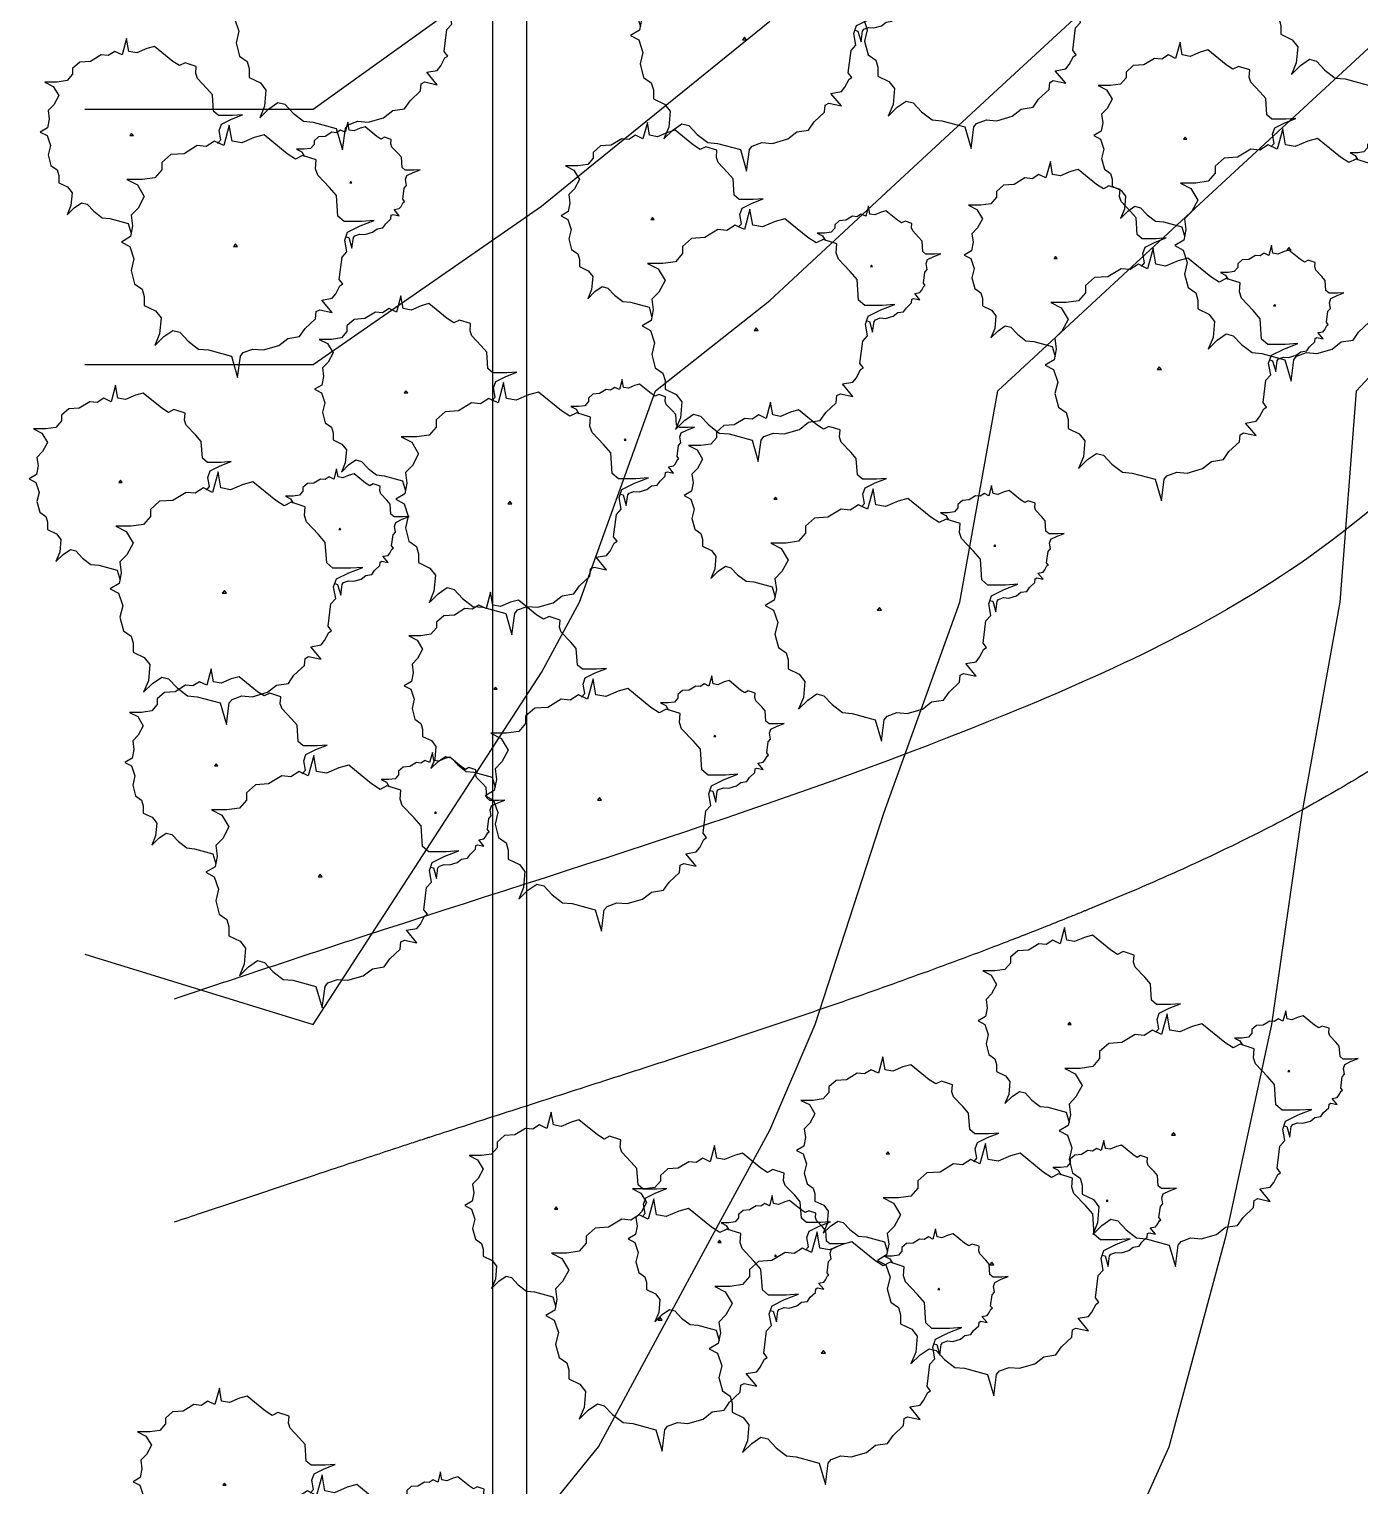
# Model space of a CAD drawing. Header units: millimetres. Extents: x -11 to 176912, y -4191 to 145688.
# Drawn here: x 1896 to 33333, y 49785 to 84209 of the extents above; entities that cross this region are included whole.
import ezdxf

# ---------------------------------------------------------------- set-up
doc = ezdxf.new("R2010")
doc.units = ezdxf.units.MM
doc.header["$MEASUREMENT"] = 0
doc.layers.add('contour', color=254, linetype='Continuous')
doc.layers.add('zelen', color=69, linetype='Continuous')

# ---------------------------------------------------------------- blocks, each defined once
blk = doc.blocks.new('Clump of Trees or Bushes - plan')
for points in [[(-10.993, 56.487), (-9.228, 58.426), (-10.144, 63.512), (-8.923, 67.033), (-3.43, 69.772), (2.673, 72.119), (-2.82, 71.728), (-10.449, 71.728), (-13.195, 74.075), (-13.806, 83.073), (-16.857, 86.594), (-22.045, 92.071), (-22.961, 94.81), (-22.656, 98.722), (-28.759, 100.678), (-31.811, 99.113), (-35.472, 101.461), (-45.543, 109.676), (-49.815, 108.503), (-55.308, 106.155), (-59.58, 106.938), (-60.801, 113.98), (-63.242, 104.982), (-67.209, 106.938), (-70.872, 104.59), (-74.839, 104.982), (-80.637, 101.461), (-86.435, 101.069), (-90.402, 97.548), (-90.402, 94.419), (-93.454, 90.898), (-98.947, 90.115), (-105.66, 90.115), (-101.083, 87.768), (-98.031, 82.682), (-100.778, 77.596), (-103.829, 74.466), (-103.219, 69.772), (-104.134, 65.077), (-108.102, 62.73), (-104.439, 60.774), (-102.609, 55.297), (-103.829, 50.211), (-102.303, 44.342), (-98.947, 41.995), (-98.031, 38.865), (-98.031, 34.953), (-93.148, 32.606), (-90.707, 29.476), (-91.317, 22.434), (-93.454, 17.348), (-89.487, 21.26), (-85.519, 23.999), (-82.468, 23.216), (-78.806, 19.304), (-74.228, 15.783), (-69.956, 15.392), (-59.886, 12.653), (-58.254, 7.074)], [(59.448, 5.262), (60.936, 4.858), (62.652, -1.011), (63.415, 4.858), (64.178, 5.836), (66.848, 6.814), (69.709, 6.569), (73.905, 7.792), (76.385, 9.748), (79.627, 10.237), (81.153, 12.438), (84.014, 15.127), (84.205, 17.084), (85.158, 17.573), (88.591, 16.839), (85.73, 20.262), (88.591, 20.751), (89.545, 21.974), (90.689, 24.174), (91.452, 24.663), (90.499, 25.886), (91.261, 31.999), (92.596, 33.466), (92.024, 36.645), (92.787, 38.845), (96.22, 40.557), (100.035, 42.024), (96.602, 41.779), (91.834, 41.779), (90.117, 43.246), (89.736, 48.871), (87.828, 51.071), (84.586, 54.494), (84.014, 56.206), (84.205, 58.651), (80.39, 59.873), (78.483, 58.895), (76.194, 60.362), (69.9, 65.497), (67.23, 64.764), (63.797, 63.297), (61.126, 63.786), (60.364, 68.187), (58.838, 62.563), (56.358, 63.786), (54.07, 62.319), (51.59, 62.563), (47.966, 60.362), (44.343, 60.118), (41.863, 57.917), (41.863, 55.961), (39.956, 53.761), (36.523, 53.272), (32.327, 53.272), (35.187, 51.805), (36.641, 49.381)]]:
    blk.add_lwpolyline(points)
for points in [[(-4.577, 66.508), (-7.629, 55.261), (-12.588, 57.706), (-17.166, 54.772), (-22.125, 55.261), (-29.372, 50.86), (-36.62, 50.371), (-41.579, 45.969), (-41.579, 42.057), (-45.393, 37.656), (-52.259, 36.678), (-60.651, 36.678), (-54.93, 33.743), (-51.115, 27.386), (-54.548, 21.029), (-58.363, 17.116), (-57.6, 11.248), (-58.744, 5.38), (-63.703, 2.446), (-59.126, 0), (-56.837, -6.846), (-58.363, -13.203), (-56.455, -20.539), (-52.259, -23.473), (-51.115, -27.385), (-51.115, -32.275), (-45.012, -35.21), (-41.96, -39.122), (-42.723, -47.924), (-45.393, -54.282), (-40.434, -49.391), (-35.475, -45.968), (-31.661, -46.946), (-27.083, -51.837), (-21.362, -56.238), (-16.021, -56.727), (-3.433, -60.15), (0, -71.887), (1.526, -60.15), (3.052, -58.194), (8.392, -56.238), (14.114, -56.727), (22.506, -54.282), (27.465, -50.369), (33.949, -49.391), (37.001, -44.99), (42.723, -39.611), (43.104, -35.699), (45.012, -34.721), (51.878, -36.188), (46.156, -29.341), (51.878, -28.363), (53.785, -25.918), (56.074, -21.517), (57.6, -20.539), (55.692, -18.094), (57.218, -5.868), (59.888, -2.934), (58.744, 3.424), (60.27, 7.825), (67.136, 11.248), (74.765, 14.182), (67.899, 13.693), (58.363, 13.693), (54.93, 16.627), (54.167, 27.875), (50.352, 32.276), (43.867, 39.123), (42.723, 42.546), (43.104, 47.436), (35.475, 49.882), (31.661, 47.925), (27.083, 50.86), (14.495, 61.129), (9.155, 59.662), (2.289, 56.728), (-3.052, 57.706)], [(-58.055, 61.947), (-58.97, 60.774), (-57.139, 60.774)], [(62.08, 35.667), (61.508, 34.933), (62.652, 34.933)], [(-1.144, 1.468), (-2.289, 0), (0, 0)]]:
    blk.add_lwpolyline(points, close=True)
blk = doc.blocks.new('contour')
at = {"color": 9, "true_color": 0xc7c8ca}
for points in [[(296848, 110397), (302240, 110397), (306862, 113725), (307632, 114348), (313025, 118715), (317818, 123706), (318417, 124330), (322611, 128697), (323809, 130123), (326805, 133688), (329201, 136540), (330819, 138678), (334594, 141590), (339986, 143669), (345378, 144620), (350770, 145205), (356163, 145665), (361555, 145951), (366947, 146165), (372339, 146165), (377732, 146046), (383124, 145860), (388516, 145739)], [(296848, 104367), (302240, 104367), (307632, 108110), (308403, 108734), (313025, 112477)], [(296848, 90434), (302240, 88771), (305475, 93762), (307632, 97089), (308531, 98752), (310329, 103743), (313025, 105882), (316106, 108734), (318417, 110873), (321498, 113725)], [(307632, 77126), (308980, 78789), (311677, 83780), (313025, 86275), (314103, 88771), (315721, 93762), (317518, 98752), (318417, 103743), (323809, 108734), (329201, 113725)], [(320214, 73798), (322461, 78789), (323809, 83780), (324888, 88771), (325607, 93762), (326505, 98752), (326890, 103743), (329201, 106238), (331512, 108734), (334594, 112061), (336134, 113725)]]:
    blk.add_lwpolyline(points, dxfattribs=at)

msp = doc.modelspace()

# ---------------------------------------------------------------- linework, layer by layer
for p, q in [((12841, 125888), (12841, 537)), ((13648, 125867), (13641, 1537))]:
    msp.add_line(p, q)
for points, knots in [([(53898, 85362), (52124, 85509), (49124, 85758), (45007, 82078), (39003, 78344), (33164, 71676), (22542, 66746), (13380, 63978), (6806, 61785), (5320, 61288)], [0, 0, 0, 0, 5058.501791, 8557.369829, 15881.718845, 26503.86908, 34486.732742, 50579.814726, 55280.085156, 55280.085156, 55280.085156, 55280.085156]), ([(50792, 80416), (50790, 80415), (50784, 80412), (50770, 80405), (50761, 80400), (50737, 80387), (50724, 80379), (50693, 80360), (50675, 80349), (50636, 80325), (50614, 80311), (50567, 80280), (50542, 80263), (50488, 80225), (50459, 80205), (50398, 80161), (50366, 80137), (50299, 80087), (50264, 80060), (50190, 80004), (50152, 79974), (50072, 79912), (50031, 79879), (49945, 79811), (49901, 79775), (49810, 79702), (49762, 79663), (49665, 79584), (49615, 79544), (49512, 79460), (49459, 79416), (49350, 79328), (49294, 79282), (49223, 79225), (49210, 79215), (49172, 79183), (49145, 79162), (49114, 79137), (49110, 79134), (49101, 79127), (49096, 79123), (49088, 79116), (49084, 79113), (49071, 79103), (49062, 79096), (49037, 79075), (49019, 79062), (48968, 79021), (48934, 78994), (48832, 78913), (48764, 78860), (48561, 78701), (48426, 78597), (48101, 78350), (47912, 78208), (47537, 77931), (47352, 77796), (46986, 77530), (46805, 77400), (46448, 77145), (46272, 77020), (45925, 76773), (45754, 76652), (45418, 76413), (45253, 76295), (44929, 76062), (44769, 75947), (44457, 75719), (44304, 75606), (44004, 75382), (43857, 75271), (43570, 75050), (43430, 74939), (43283, 74821), (43272, 74813), (43253, 74797), (43245, 74791), (43232, 74780), (43226, 74776), (43216, 74767), (43211, 74763), (43195, 74750), (43185, 74742), (43153, 74716), (43132, 74699), (43070, 74648), (43027, 74613), (42901, 74509), (42817, 74438), (42584, 74241), (42435, 74113), (42135, 73849), (41983, 73715), (41677, 73439), (41523, 73299), (41211, 73012), (41053, 72866), (40734, 72569), (40573, 72418), (40247, 72113), (40082, 71958), (39747, 71645), (39578, 71486), (39234, 71166), (39060, 71005), (38706, 70680), (38527, 70517), (38162, 70188), (37976, 70023), (37599, 69693), (37407, 69527), (37016, 69196), (36817, 69031), (36411, 68701), (36204, 68536), (35782, 68210), (35567, 68047), (35299, 67851), (35251, 67816), (35174, 67761), (35146, 67741), (35093, 67703), (35068, 67685), (35017, 67648), (34990, 67630), (34943, 67597), (34924, 67583), (34884, 67555), (34864, 67541), (34804, 67499), (34764, 67472), (34644, 67389), (34564, 67334), (34324, 67172), (34164, 67067), (33745, 66797), (33487, 66636), (32970, 66324), (32711, 66173), (32192, 65879), (31932, 65737), (31412, 65460), (31152, 65325), (30633, 65063), (30374, 64936), (29857, 64688), (29598, 64567), (29084, 64332), (28827, 64217), (28315, 63992), (28061, 63883), (27554, 63668), (27301, 63563), (27017, 63446), (26983, 63432), (26927, 63409), (26904, 63400), (26860, 63381), (26837, 63372), (26770, 63345), (26725, 63326), (26590, 63272), (26500, 63235), (26231, 63127), (26052, 63055), (25513, 62842), (25155, 62703), (24161, 62323), (23527, 62087), (22260, 61628), (21628, 61404), (20367, 60967), (19739, 60753), (18485, 60333), (17860, 60127), (16614, 59719), (15993, 59519), (14757, 59120), (14141, 58922), (12916, 58527), (12305, 58330), (11583, 58095), (11468, 58058), (11325, 58011), (11296, 58002), (11239, 57983), (11210, 57974), (11125, 57946), (11068, 57927), (10896, 57871), (10782, 57834), (10440, 57721), (10211, 57646), (9525, 57419), (9066, 57267), (7728, 56822), (6847, 56526), (5749, 56158), (5534, 56086), (5320, 56014)], [5278.901827, 5278.901827, 5278.901827, 5278.901827, 5474.519003, 5474.519003, 5670.136179, 5670.136179, 5865.753355, 5865.753355, 6061.370532, 6061.370532, 6256.987708, 6256.987708, 6452.604884, 6452.604884, 6648.22206, 6648.22206, 6843.839236, 6843.839236, 7039.456412, 7039.456412, 7235.073588, 7235.073588, 7430.690765, 7430.690765, 7626.307941, 7626.307941, 7821.925117, 7821.925117, 8017.542293, 8017.542293, 8213.159469, 8213.159469, 8408.776645, 8408.776645, 8452.239265, 8452.239265, 8539.164504, 8539.164504, 8554.244728, 8554.244728, 8568.184748, 8568.184748, 8582.124768, 8582.124768, 8610.004808, 8610.004808, 8665.764888, 8665.764888, 8777.285047, 8777.285047, 9000.325367, 9000.325367, 9446.406006, 9446.406006, 10080.286921, 10080.286921, 10714.167837, 10714.167837, 11348.048753, 11348.048753, 11981.929668, 11981.929668, 12615.810584, 12615.810584, 13249.691499, 13249.691499, 13883.572415, 13883.572415, 14517.45333, 14517.45333, 15151.334246, 15151.334246, 15785.215162, 15785.215162, 15834.459682, 15834.459682, 15872.613456, 15872.613456, 15896.947643, 15896.947643, 15921.281829, 15921.281829, 15969.950202, 15969.950202, 16067.286948, 16067.286948, 16261.960439, 16261.960439, 16651.307422, 16651.307422, 17327.180434, 17327.180434, 18003.053447, 18003.053447, 18678.926459, 18678.926459, 19354.799472, 19354.799472, 20030.672484, 20030.672484, 20706.545497, 20706.545497, 21382.41851, 21382.41851, 22058.291522, 22058.291522, 22734.164535, 22734.164535, 23410.037547, 23410.037547, 24085.91056, 24085.91056, 24761.783572, 24761.783572, 25437.656585, 25437.656585, 26113.529597, 26113.529597, 26260.768891, 26260.768891, 26345.693049, 26345.693049, 26421.58116, 26421.58116, 26501.400451, 26501.400451, 26561.074588, 26561.074588, 26620.748725, 26620.748725, 26740.096999, 26740.096999, 26978.793548, 26978.793548, 27456.186646, 27456.186646, 28218.729185, 28218.729185, 28981.271724, 28981.271724, 29743.814263, 29743.814263, 30506.356803, 30506.356803, 31268.899342, 31268.899342, 32031.441881, 32031.441881, 32793.98442, 32793.98442, 33556.52696, 33556.52696, 34319.069499, 34319.069499, 34421.379748, 34421.379748, 34489.781704, 34489.781704, 34558.183659, 34558.183659, 34694.98757, 34694.98757, 34968.595391, 34968.595391, 35515.811034, 35515.811034, 36610.24232, 36610.24232, 38550.065371, 38550.065371, 40489.888423, 40489.888423, 42429.711474, 42429.711474, 44369.534526, 44369.534526, 46309.357577, 46309.357577, 48249.180629, 48249.180629, 50189.00368, 50189.00368, 50556.953583, 50556.953583, 50648.282852, 50648.282852, 50739.61212, 50739.61212, 50922.270657, 50922.270657, 51287.58773, 51287.58773, 52018.221877, 52018.221877, 53479.49017, 53479.49017, 56279.182257, 56279.182257, 56956.566849, 56956.566849, 56956.566849, 56956.566849])]:
    msp.add_open_spline(points, degree=3, knots=knots)

# ---------------------------------------------------------------- block references
at = {"layer": 'contour', "lineweight": 5}
msp.add_blockref('contour', (-293634, -28082), dxfattribs=at)
at = {"layer": 'zelen', "xscale": 43.11638107232748, "yscale": 43.11638107232748, "zscale": 43.11638107232748}
for p in [(33674, 85478), (9300, 84457), (24148, 84491), (18847, 83955), (6821, 79073), (31708, 78989), (19122, 77090), (28645, 76165), (13302, 72993), (6557, 70879), (22032, 70482), (15418, 65989), (8820, 64178), (28979, 58069), (24686, 55009), (16849, 53704), (20709, 52917), (9012, 47178)]:
    msp.add_blockref('Clump of Trees or Bushes - plan', p, dxfattribs=at)

doc.saveas('drawing.dxf')
